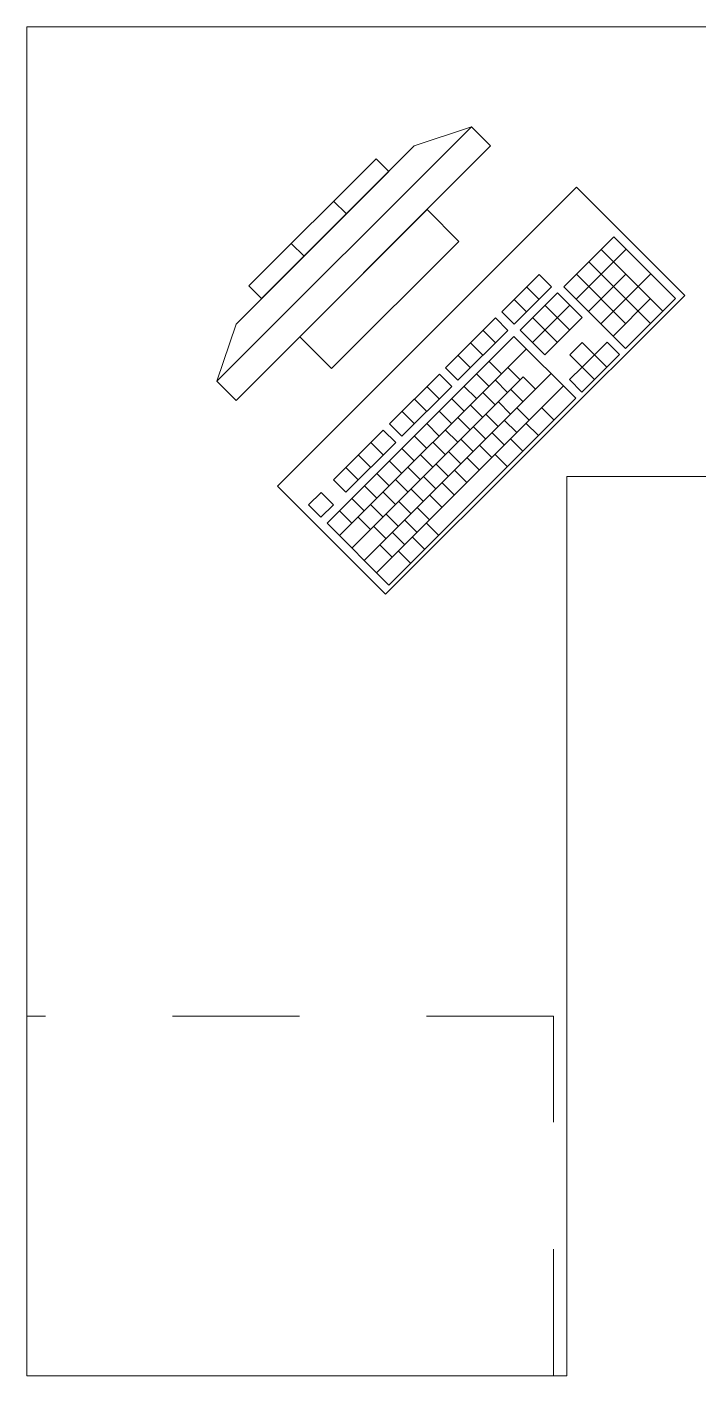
# Model space of a CAD drawing. Header units: inches. Extents: x -38 to 5698, y -33 to 92.
# Drawn here: x 226.934 to 227.68, y 13.612 to 15.112 of the extents above; entities that cross this region are included whole.
import ezdxf

# ---------------------------------------------------------------- set-up
doc = ezdxf.new("R2010")
doc.units = ezdxf.units.IN
doc.header["$MEASUREMENT"] = 0
doc.linetypes.add('Rayas', pattern=[0.282222, 0.141111, -0.141111])
doc.layers.add('Interior - Mobiliario', color=7, linetype='Continuous')

msp = doc.modelspace()

# ---------------------------------------------------------------- linework, layer by layer
at = {"layer": 'Interior - Mobiliario', "color": 175, "linetype": 'Continuous', "lineweight": 13}
for p, q in [((227.4276, 15.0008), (227.1447, 14.7179)), ((227.4276, 15.0008), (227.3639, 14.9796)), ((227.4488, 14.9796), (227.4276, 15.0008)), ((227.1659, 14.6967), (227.4488, 14.9796)), ((227.1659, 14.7816), (227.3639, 14.9796)), ((227.3215, 14.9654), (227.1801, 14.824)), ((227.3356, 14.9513), (227.3215, 14.9654)), ((227.1942, 14.8099), (227.3356, 14.9513)), ((227.2885, 14.9041), (227.2743, 14.9183)), ((227.3781, 14.9089), (227.2366, 14.7674)), ((227.4134, 14.8735), (227.3781, 14.9089)), ((227.2414, 14.857), (227.2272, 14.8711)), ((227.272, 14.7321), (227.4134, 14.8735)), ((227.5855, 14.8785), (227.5301, 14.8231)), ((227.6541, 14.8099), (227.5855, 14.8785)), ((227.5438, 14.8094), (227.5992, 14.8648)), ((227.6264, 14.7822), (227.5578, 14.8508)), ((227.6402, 14.796), (227.5717, 14.8646)), ((227.5026, 14.8367), (227.4611, 14.7952)), ((227.5163, 14.823), (227.5026, 14.8367)), ((227.5988, 14.7821), (227.544, 14.8369)), ((227.5576, 14.7956), (227.5991, 14.8372)), ((227.5713, 14.7819), (227.6267, 14.8373)), ((227.1801, 14.824), (227.1942, 14.8099)), ((227.4748, 14.7815), (227.5163, 14.823)), ((227.5025, 14.8092), (227.4888, 14.8229)), ((227.5301, 14.8231), (227.5987, 14.7545)), ((227.4887, 14.7953), (227.4749, 14.809)), ((227.5232, 14.8162), (227.4817, 14.7746)), ((227.5506, 14.7887), (227.5232, 14.8162)), ((227.585, 14.7682), (227.6265, 14.8098)), ((227.5987, 14.7545), (227.6541, 14.8099)), ((227.4611, 14.7952), (227.4748, 14.7815)), ((227.4954, 14.7609), (227.5369, 14.8024)), ((227.5368, 14.7749), (227.5094, 14.8023)), ((227.1447, 14.7179), (227.1659, 14.7816)), ((227.4542, 14.7883), (227.3988, 14.7329)), ((227.4679, 14.7745), (227.4542, 14.7883)), ((227.5229, 14.761), (227.4955, 14.7885)), ((227.5091, 14.7472), (227.5506, 14.7887)), ((227.2366, 14.7674), (227.272, 14.7321)), ((227.4747, 14.7677), (227.267, 14.56)), ((227.4125, 14.7192), (227.4679, 14.7745)), ((227.4402, 14.7468), (227.4265, 14.7606)), ((227.454, 14.7607), (227.4403, 14.7744)), ((227.5433, 14.6991), (227.4747, 14.7677)), ((227.4817, 14.7746), (227.5091, 14.7472)), ((227.5505, 14.7612), (227.5366, 14.7473)), ((227.5642, 14.7474), (227.5505, 14.7612)), ((227.5781, 14.7613), (227.5642, 14.7474)), ((227.5918, 14.7476), (227.5781, 14.7613)), ((227.2807, 14.5463), (227.4885, 14.754)), ((227.4263, 14.733), (227.4126, 14.7467)), ((227.5366, 14.7473), (227.5504, 14.7336)), ((227.5502, 14.706), (227.5918, 14.7476)), ((227.5504, 14.7336), (227.5642, 14.7474)), ((227.5779, 14.7337), (227.5642, 14.7474)), ((227.3988, 14.7329), (227.4125, 14.7192)), ((227.4608, 14.7263), (227.447, 14.74)), ((227.4814, 14.7195), (227.4677, 14.7332)), ((227.5504, 14.7336), (227.5365, 14.7198)), ((227.5641, 14.7199), (227.5504, 14.7336)), ((227.1447, 14.7179), (227.1659, 14.6967)), ((227.2945, 14.5325), (227.4849, 14.7229)), ((227.3082, 14.5188), (227.5159, 14.7265)), ((227.3919, 14.7259), (227.3365, 14.6706)), ((227.4056, 14.7122), (227.3919, 14.7259)), ((227.4469, 14.7124), (227.4332, 14.7261)), ((227.4675, 14.7056), (227.4538, 14.7194)), ((227.4986, 14.7092), (227.4849, 14.7229)), ((227.5365, 14.7198), (227.5502, 14.706)), ((227.3219, 14.5051), (227.5296, 14.7128)), ((227.3502, 14.6568), (227.4056, 14.7122)), ((227.3917, 14.6984), (227.378, 14.7121)), ((227.4331, 14.6986), (227.4193, 14.7123)), ((227.4537, 14.6918), (227.44, 14.7055)), ((227.4847, 14.6954), (227.471, 14.7091)), ((227.3356, 14.4914), (227.5433, 14.6991)), ((227.3779, 14.6845), (227.3642, 14.6982)), ((227.4192, 14.6847), (227.4055, 14.6984)), ((227.4399, 14.6779), (227.4261, 14.6917)), ((227.4709, 14.6815), (227.4572, 14.6953)), ((227.4915, 14.6748), (227.4778, 14.6885)), ((227.5191, 14.6749), (227.5054, 14.6886)), ((227.3365, 14.6706), (227.3502, 14.6568)), ((227.364, 14.6707), (227.3503, 14.6844)), ((227.3915, 14.657), (227.3778, 14.6708)), ((227.4054, 14.6709), (227.3917, 14.6846)), ((227.426, 14.6641), (227.4123, 14.6778)), ((227.457, 14.6677), (227.4433, 14.6814)), ((227.4777, 14.6609), (227.4639, 14.6746)), ((227.5018, 14.6576), (227.488, 14.6713)), ((227.3295, 14.6636), (227.2741, 14.6082)), ((227.3433, 14.6499), (227.3295, 14.6636)), ((227.3777, 14.6432), (227.364, 14.6569)), ((227.4122, 14.6502), (227.3984, 14.664)), ((227.4432, 14.6538), (227.4295, 14.6676)), ((227.4638, 14.6471), (227.4501, 14.6608)), ((227.2879, 14.5945), (227.3433, 14.6499)), ((227.3294, 14.6361), (227.3157, 14.6498)), ((227.3638, 14.6293), (227.3501, 14.6431)), ((227.3983, 14.6364), (227.3846, 14.6501)), ((227.4293, 14.64), (227.4156, 14.6537)), ((227.45, 14.6332), (227.4363, 14.6469)), ((227.4845, 14.6403), (227.4707, 14.654)), ((227.3156, 14.6222), (227.3018, 14.6359)), ((227.35, 14.6155), (227.3363, 14.6292)), ((227.3845, 14.6226), (227.3707, 14.6363)), ((227.4016, 14.6123), (227.3879, 14.626)), ((227.4155, 14.6262), (227.4018, 14.6399)), ((227.4361, 14.6194), (227.4224, 14.6331)), ((227.4671, 14.623), (227.4534, 14.6367)), ((227.3017, 14.6084), (227.288, 14.6221)), ((227.3361, 14.6016), (227.3224, 14.6154)), ((227.3706, 14.6087), (227.3569, 14.6224)), ((227.3878, 14.5985), (227.3741, 14.6122)), ((227.4223, 14.6055), (227.4086, 14.6192)), ((227.2741, 14.6082), (227.2879, 14.5945)), ((227.3223, 14.5878), (227.3086, 14.6015)), ((227.3568, 14.5949), (227.3431, 14.6086)), ((227.3739, 14.5846), (227.3602, 14.5983)), ((227.4084, 14.5917), (227.3947, 14.6054)), ((227.2603, 14.5944), (227.2465, 14.5805)), ((227.2465, 14.5805), (227.2602, 14.5668)), ((227.2602, 14.5668), (227.274, 14.5807)), ((227.274, 14.5807), (227.2603, 14.5944)), ((227.3084, 14.574), (227.2947, 14.5877)), ((227.3291, 14.5672), (227.3154, 14.5809)), ((227.3429, 14.581), (227.3292, 14.5947)), ((227.3601, 14.5708), (227.3464, 14.5845)), ((227.3946, 14.5778), (227.3809, 14.5915)), ((227.2946, 14.5601), (227.2809, 14.5738)), ((227.3152, 14.5533), (227.3015, 14.567)), ((227.3462, 14.5569), (227.3325, 14.5706)), ((227.3807, 14.564), (227.367, 14.5777)), ((227.267, 14.56), (227.3356, 14.4914)), ((227.3324, 14.5431), (227.3187, 14.5568)), ((227.3669, 14.5501), (227.3532, 14.5638)), ((227.391, 14.5468), (227.3773, 14.5605)), ((227.3392, 14.5224), (227.3255, 14.5361)), ((227.353, 14.5363), (227.3393, 14.55)), ((227.3754, 14.5312), (227.3617, 14.5449)), ((227.3598, 14.5156), (227.3461, 14.5294))]:
    msp.add_line(p, q, dxfattribs=at)
at = {"layer": 'Interior - Mobiliario', "color": 175, "linetype": 'Rayas', "lineweight": 13}
for p, q in [((227.5186, 14.0119), (226.9336, 14.0119)), ((227.5186, 13.6119), (227.5186, 14.0119))]:
    msp.add_line(p, q, dxfattribs=at)
at = {"layer": 'Interior - Mobiliario', "color": 175, "linetype": 'Continuous', "lineweight": 13, "flags": 128}
for points in [[(226.9336, 15.1119), (226.9336, 13.6119), (227.5336, 13.6119), (227.5336, 14.6119), (228.2336, 14.6119), (228.2336, 15.1119)], [(227.2119, 14.6013), (227.3321, 14.4811), (227.6644, 14.8134), (227.5442, 14.9336)]]:
    msp.add_lwpolyline(points, close=True, dxfattribs=at)

doc.saveas('drawing.dxf')
